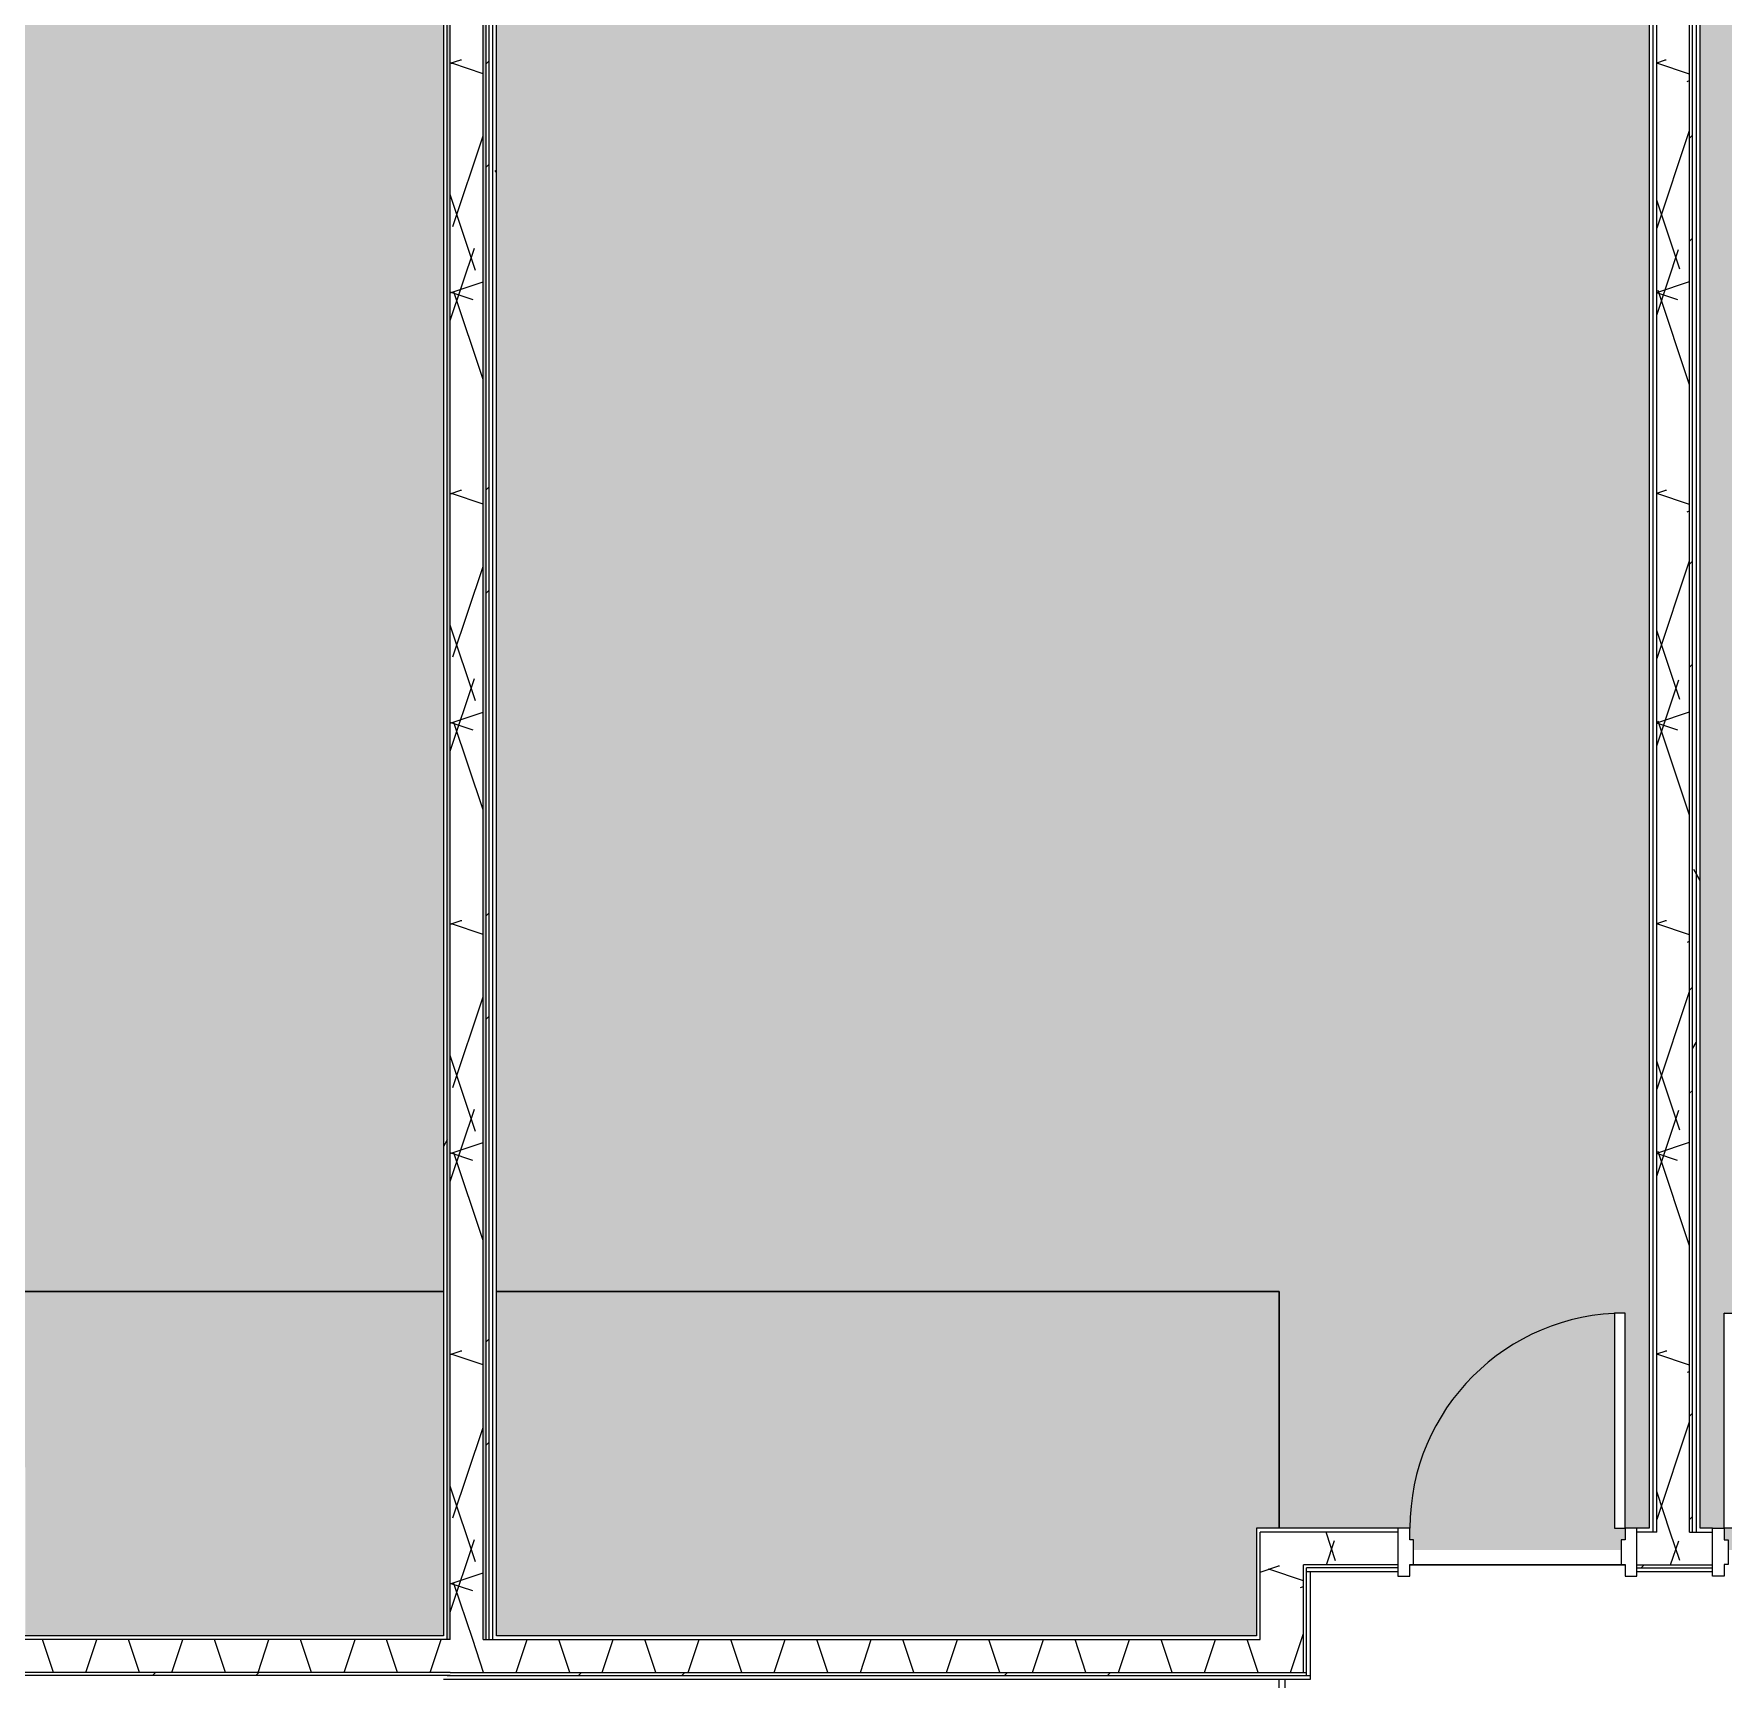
# Model space of a CAD drawing. Header units: inches. Extents: x -1558 to 1975, y 9767 to 12269.
# Drawn here: x 473.8 to 756.6, y 11718.1 to 11993.4 of the extents above; entities that cross this region are included whole.
import ezdxf

# ---------------------------------------------------------------- set-up
doc = ezdxf.new("R2010")
doc.units = ezdxf.units.IN
doc.header["$MEASUREMENT"] = 0
for name, color, linetype, lineweight in [('0-1', 7, 'Continuous', 5), ('A-AREA-PATT-1', 254, 'Continuous', 9), ('A-AREA-PATT-8', 83, 'Continuous', 9), ('A-DOOR', 31, 'Continuous', 9), ('A-DOOR-FRAM', 31, 'Continuous', 9), ('A-FLOR-1', 7, 'Continuous', 9), ('A-WALL', 113, 'Continuous', 9), ('A-WALL-PATT-1', 8, 'Continuous', 9), ('A-WALL-PATT-2', 253, 'Continuous', 9), ('A-WALL-PATT-3', 7, 'Continuous', 9), ('A-WALL-PATT-5', 111, 'Continuous', 9), ('I-WALL', 2, 'Continuous', 9), ('I-WALL-1', 1, 'Continuous', 5)]:
    doc.layers.add(name, color=color, linetype=linetype, lineweight=lineweight)
pattern_1 = [(0, (3885.564, 0), (115.2, 28.8), [4.752, -81.648, 4.752, -81.648, -460.8]), (0, (3885.564, 0), (115.2, 28.8), [-172.8, 4.752, -168.048, 4.752, -81.648, -201.6]), (0, (3885.564, 0), (115.2, 28.8), [-432, 4.752, -52.848, 4.752, -139.248]), (120, (3928.764, 14.4), (-82.54153, 85.366127), [4.752, -81.648, 4.752, -81.648, -460.8]), (120, (3928.764, 14.4), (-82.54153, 85.366127), [-172.8, 4.752, -168.048, 4.752, -81.648, -201.6]), (120, (3928.764, 14.4), (-82.54153, 85.366127), [-432, 4.752, -52.848, 4.752, -139.248]), (240, (3943.164, 72), (-32.65847, -114.166127), [4.752, -81.648, 4.752, -81.648, -460.8]), (240, (3943.164, 72), (-32.65847, -114.166127), [-172.8, 4.752, -168.048, 4.752, -81.648, -201.6]), (240, (3943.164, 72), (-32.65847, -114.166127), [-432, 4.752, -52.848, 4.752, -139.248])]
pattern_2 = [(45, (3885.564, 0), (-35.63818, 35.63818), []), (45, (3885.564, 54), (-35.63818, 35.63818), [])]
pattern_3 = [(161.57, (3887.364, 1.8), (-14.4010124, -0.0012439), [0, -102.456, 11.376, 0]), (18.43, (3883.764, 1.8), (-14.4010124, 0.0012439), [0, -102.456, 11.376, 0]), (108.43, (3887.364, 1.8), (7.1973965, -36.003153), [34.146, -79.686]), (71.57, (3883.764, 1.8), (7.1973965, 36.003153), [34.146, -79.686])]

# ---------------------------------------------------------------- blocks, each defined once
blk = doc.blocks.new('CTR - 1st Phase - Shell_rvt-1-KEY PLAN - 2ND FLOOR')
at = {"layer": 'A-FLOR-1'}
for p, q in [((-3491.77, 11782.99), (-3343.16, 11782.99)), ((-3343.16, 11782.99), (-3491.77, 11782.99)), ((-3334.29, 11782.99), (-3203.32, 11782.99)), ((-3203.32, 11782.99), (-3334.29, 11782.99)), ((-3203.32, 11782.99), (-3203.32, 11743.36)), ((-3203.32, 11743.36), (-3203.32, 11782.99)), ((-3181.44, 11737.24), (-3145.44, 11737.24)), ((-3145.44, 11737.24), (-3181.44, 11737.24)), ((-3203.32, 11647.86), (-3203.32, 11718.11)), ((-3202.37, 11718.11), (-3202.37, 11647.86))]:
    blk.add_line(p, q, dxfattribs=at)
blk = doc.blocks.new('HOLLOW METAL - UNIT DOOR-2191978-KEY PLAN - 2ND FLOOR')
at = {"layer": 'A-DOOR'}
for p, q in [((18, 39.875), (16.25, 39.875)), ((16.25, 39.875), (16.25, 3.875)), ((18, 3.875), (18, 39.875)), ((16.25, 3.875), (18, 3.875))]:
    blk.add_line(p, q, dxfattribs=at)
blk.add_arc((18, 3.875), 36, 90, 180, dxfattribs=at)
at = {"layer": 'A-DOOR-FRAM'}
for p, q in [((-18, 3.875), (-20, 3.875)), ((-20, 3.875), (-20, -4.125)), ((-18, 1.9375), (-18, 3.875)), ((18, 3.875), (18, 1.9375)), ((20, 3.875), (18, 3.875)), ((20, -4.125), (20, 3.875)), ((-17.375, 1.9375), (-18, 1.9375)), ((-17.375, -2.1875), (-17.375, 1.9375)), ((18, 1.9375), (17.375, 1.9375)), ((17.375, 1.9375), (17.375, -2.1875)), ((-18, -4.125), (-18, -2.1875)), ((-18, -2.1875), (-17.375, -2.1875)), ((17.375, -2.1875), (18, -2.1875)), ((18, -2.1875), (18, -4.125)), ((-20, -4.125), (-18, -4.125)), ((18, -4.125), (20, -4.125))]:
    blk.add_line(p, q, dxfattribs=at)
blk = doc.blocks.new('HOLLOW METAL - UNIT DOOR-2191977-KEY PLAN - 2ND FLOOR')
at = {"layer": 'A-DOOR'}
for p, q in [((16.25, -3.875), (18, -3.875)), ((16.25, -39.875), (16.25, -3.875)), ((18, -3.875), (18, -39.875)), ((18, -39.875), (16.25, -39.875))]:
    blk.add_line(p, q, dxfattribs=at)
blk.add_arc((18, -3.875), 36, 180, 270, dxfattribs=at)
at = {"layer": 'A-DOOR-FRAM'}
for p, q in [((-20, 4.125), (-18, 4.125)), ((-20, -3.875), (-20, 4.125)), ((-18, 4.125), (-18, 2.1875)), ((18, 4.125), (20, 4.125)), ((18, 2.1875), (18, 4.125)), ((20, 4.125), (20, -3.875)), ((-18, 2.1875), (-17.375, 2.1875)), ((-17.375, 2.1875), (-17.375, -1.9375)), ((17.375, 2.1875), (18, 2.1875)), ((17.375, -1.9375), (17.375, 2.1875)), ((-18, -1.9375), (-18, -3.875)), ((-17.375, -1.9375), (-18, -1.9375)), ((18, -1.9375), (17.375, -1.9375)), ((18, -3.875), (18, -1.9375)), ((-18, -3.875), (-20, -3.875)), ((20, -3.875), (18, -3.875))]:
    blk.add_line(p, q, dxfattribs=at)

msp = doc.modelspace()

# ---------------------------------------------------------------- hatches: boundary and pattern name
at = {"layer": 'A-AREA-PATT-1'}
h = msp.add_hatch(color=256, dxfattribs=at)
h.paths.add_polyline_path([(740.13, 11743.36), (738.38, 11743.36), (738.38, 11779.36), (740.13, 11779.36), (740.13, 11747.27)], flags=0)
h.paths.add_polyline_path([(551.28, 11725.36), (678.47, 11725.36), (678.47, 11743.36), (704.13, 11743.36), (704.13, 11741.43), (704.75, 11741.43), (704.75, 11739.74), (739.5, 11739.74), (739.5, 11741.43), (740.13, 11741.43), (740.13, 11743.36), (744.19, 11743.36), (744.19, 12109.71), (740.32, 12109.71), (740.32, 12087.4), (712.44, 12087.4), (712.44, 12109.71), (670.77, 12109.71), (670.77, 12113.68), (600.64, 12113.68), (600.64, 12109.71), (551.28, 12109.71), (551.28, 11727.53)], flags=0)
h = msp.add_hatch(color=256, dxfattribs=at)
h.paths.add_polyline_path([(756.75, 11743.36), (756.75, 11779.36), (758.5, 11779.36), (758.5, 11743.36), (757.38, 11743.36)], flags=0)
h.paths.add_polyline_path([(818.42, 11725.36), (945.6, 11725.36), (945.6, 12109.71), (784.44, 12109.71), (784.44, 12087.4), (756.57, 12087.4), (756.57, 12109.71), (752.69, 12109.71), (752.69, 11743.36), (756.75, 11743.36), (756.75, 11741.43), (757.38, 11741.43), (757.38, 11739.74), (792.13, 11739.74), (792.13, 11741.43), (792.75, 11741.43), (792.75, 11743.36), (818.42, 11743.36), (818.42, 11727.53)], flags=0)
at = {"layer": 'A-AREA-PATT-8'}
h = msp.add_hatch(color=256, dxfattribs=at)
h.paths.add_polyline_path([(477.81, 11725.36), (542.4, 11725.36), (542.4, 12109.71), (397.78, 12109.71), (397.78, 12087.4), (369.9, 12087.4), (369.9, 12109.71), (33.72, 12109.6), (33.72, 11965.19), (29.75, 11965.19), (29.75, 11895.06), (33.72, 11895.06), (33.72, 11754.44), (383.89, 11754.44), (383.89, 11753.56), (392.04, 11753.56), (392.04, 11751.63), (392.67, 11751.63), (392.67, 11749.94), (427.42, 11750.06), (427.42, 11751.63), (428.04, 11751.63), (428.04, 11753.56), (472.41, 11753.56), (472.41, 11725.36)], flags=0)
h.paths.add_polyline_path([(393.79, 11753.56), (392.04, 11753.69), (392.04, 11789.56), (393.79, 11789.56), (393.79, 11767.01)], flags=0)
at = {"layer": 'A-WALL-PATT-1'}
h = msp.add_hatch(dxfattribs=at)
h.set_pattern_fill('FP_23', color=256, style=0, pattern_type=2)
h.set_pattern_definition(pattern_2)
h.paths.add_polyline_path([(549.53, 11724.74), (550.03, 11724.74), (550.03, 12110.34), (549.53, 12110.34), (549.53, 11725.24)], flags=0)
at = {"layer": 'A-WALL-PATT-2'}
h = msp.add_hatch(dxfattribs=at)
h.set_pattern_fill('FP_5', color=256, style=0, pattern_type=2)
h.set_pattern_definition(pattern_3)
h.paths.add_polyline_path([(549.03, 11724.74), (549.03, 12110.34), (543.53, 12110.34), (543.53, 11724.74), (547.89, 11724.74)], flags=0)
at = {"layer": 'A-WALL-PATT-3'}
h = msp.add_hatch(dxfattribs=at)
h.set_pattern_fill('FP_1', color=256, style=0, pattern_type=2)
h.set_pattern_definition(pattern_1)
h.paths.add_polyline_path([(543.03, 11724.74), (543.03, 12110.34), (542.4, 12110.34), (542.4, 11724.74)], flags=0)
h = msp.add_hatch(dxfattribs=at)
h.set_pattern_fill('FP_1', color=256, style=0, pattern_type=2)
h.set_pattern_definition(pattern_1)
h.paths.add_polyline_path([(551.28, 11725.36), (551.28, 12110.34), (550.65, 12110.34), (550.65, 11725.36)], flags=0)
at = {"layer": 'A-WALL-PATT-5'}
h = msp.add_hatch(dxfattribs=at)
h.set_pattern_fill('FP_5', color=256, style=0, pattern_type=2)
h.set_pattern_definition(pattern_3)
h.paths.add_polyline_path([(750.94, 11742.74), (750.94, 12110.34), (745.44, 12110.34), (745.44, 11742.74)], flags=0)
h = msp.add_hatch(dxfattribs=at)
h.set_pattern_fill('FP_23', color=256, style=0, pattern_type=2)
h.set_pattern_definition(pattern_2)
h.paths.add_polyline_path([(750.94, 11742.74), (751.44, 11742.74), (751.44, 12110.34), (750.94, 12110.34), (750.94, 11743.36)], flags=0)
h = msp.add_hatch(dxfattribs=at)
h.set_pattern_fill('FP_1', color=256, style=0, pattern_type=2)
h.set_pattern_definition(pattern_1)
h.paths.add_polyline_path([(751.44, 11742.74), (752.07, 11742.74), (752.07, 12110.34), (751.44, 12110.34), (751.44, 11743.36)], flags=0)
h = msp.add_hatch(dxfattribs=at)
h.set_pattern_fill('FP_1', color=256, style=0, pattern_type=2)
h.set_pattern_definition(pattern_1)
h.paths.add_polyline_path([(752.69, 11743.36), (752.69, 12110.34), (752.07, 12110.34), (752.07, 11743.36)], flags=0)
h = msp.add_hatch(dxfattribs=at)
h.set_pattern_fill('FP_5', color=256, style=0, pattern_type=2)
h.set_pattern_definition(pattern_3)
h.paths.add_polyline_path([(686.34, 11719.24), (686.34, 11742.74), (679.09, 11742.74), (679.09, 11719.24), (683.19, 11719.24)], flags=0)
h = msp.add_hatch(dxfattribs=at)
h.set_pattern_fill('FP_5', color=256, style=0, pattern_type=2)
h.set_pattern_definition(pattern_3)
h.paths.add_polyline_path([(686.34, 11737.24), (702.13, 11737.3), (702.13, 11742.74), (686.34, 11742.74)], flags=0)
h.paths.add_polyline_path([(742.13, 11737.24), (745.44, 11737.4), (745.44, 11742.74), (742.13, 11742.74), (742.13, 11737.3)], flags=0)
h = msp.add_hatch(dxfattribs=at)
h.set_pattern_fill('FP_5', color=256, style=0, pattern_type=2)
h.set_pattern_definition(pattern_3)
h.paths.add_polyline_path([(794.75, 11737.24), (810.54, 11737.24), (810.54, 11742.74), (794.75, 11742.74), (794.75, 11737.3)], flags=0)
h.paths.add_polyline_path([(754.75, 11737.24), (754.75, 11742.74), (745.44, 11742.74), (745.44, 11737.24)], flags=0)
h = msp.add_hatch(dxfattribs=at)
h.set_pattern_fill('FP_23', color=256, style=0, pattern_type=2)
h.set_pattern_definition(pattern_2)
h.paths.add_polyline_path([(744.82, 11736.74), (745.44, 11736.74), (745.44, 11737.24), (742.13, 11737.24), (742.13, 11736.74), (744.38, 11736.74)], flags=0)
h.paths.add_polyline_path([(687.49, 11736.74), (702.13, 11736.74), (702.13, 11737.24), (686.84, 11737.24), (686.89, 11736.74), (687.47, 11736.74)], flags=0)
h = msp.add_hatch(dxfattribs=at)
h.set_pattern_fill('FP_23', color=256, style=0, pattern_type=2)
h.set_pattern_definition(pattern_2)
h.paths.add_polyline_path([(752.07, 11736.74), (754.75, 11736.74), (754.75, 11737.24), (745.44, 11737.24), (745.44, 11736.74), (751.44, 11736.74)], flags=0)
h.paths.add_polyline_path([(810.04, 11736.74), (810.01, 11737.24), (794.75, 11737.24), (794.75, 11736.74), (810.02, 11736.74)], flags=0)
h = msp.add_hatch(dxfattribs=at)
h.set_pattern_fill('FP_5', color=256, style=0, pattern_type=2)
h.set_pattern_definition(pattern_3)
h.paths.add_polyline_path([(522.56, 11719.24), (543.53, 11719.24), (543.53, 11724.74), (466.28, 11724.74), (466.28, 11719.24), (488.78, 11719.24)], flags=0)
h = msp.add_hatch(dxfattribs=at)
h.set_pattern_fill('FP_5', color=256, style=0, pattern_type=2)
h.set_pattern_definition(pattern_3)
h.paths.add_polyline_path([(678.47, 11719.24), (679.09, 11719.24), (679.09, 11724.74), (543.53, 11724.74), (543.53, 11719.24), (623.88, 11719.24)], flags=0)
h = msp.add_hatch(dxfattribs=at)
h.set_pattern_fill('FP_23', color=256, style=0, pattern_type=2)
h.set_pattern_definition(pattern_2)
h.paths.add_polyline_path([(542.4, 11718.74), (543.53, 11718.74), (543.53, 11719.24), (465.78, 11719.24), (465.78, 11718.74), (539.44, 11718.74)], flags=0)
h = msp.add_hatch(dxfattribs=at)
h.set_pattern_fill('FP_23', color=256, style=0, pattern_type=2)
h.set_pattern_definition(pattern_2)
h.paths.add_polyline_path([(686.34, 11718.74), (686.84, 11718.74), (686.84, 11719.24), (543.53, 11719.24), (543.53, 11718.74), (686.33, 11718.74)], flags=0)
at = {"layer": 'I-WALL-1'}
for points in [[(543.53, 11724.74), (543.53, 12110.34), (543.03, 12110.34), (543.03, 11724.74)], [(549.53, 11724.74), (549.53, 12110.34), (549.03, 12110.34), (549.03, 11724.74)]]:
    msp.add_hatch(color=256, dxfattribs=at).paths.add_polyline_path(points, flags=0)

# ---------------------------------------------------------------- linework, layer by layer
at = {"layer": 'A-WALL'}
for p, q in [((543.03, 11724.74), (543.03, 12110.34)), ((543.53, 11724.74), (543.53, 12110.34)), ((549.03, 11724.74), (549.03, 12110.34)), ((549.53, 11724.74), (549.53, 12110.34)), ((550.03, 11724.74), (550.03, 12110.34)), ((550.65, 11724.74), (550.65, 12110.34)), ((744.82, 11742.74), (744.82, 12110.34)), ((745.44, 11742.74), (745.44, 12110.34)), ((750.94, 11742.74), (750.94, 12110.34)), ((751.44, 11742.74), (751.44, 12110.34)), ((752.07, 11742.74), (752.07, 12110.34)), ((702.13, 11742.74), (679.09, 11742.74)), ((679.09, 11724.74), (679.09, 11742.74)), ((745.44, 11742.74), (742.13, 11742.74)), ((750.94, 11742.74), (754.75, 11742.74)), ((702.13, 11737.24), (686.34, 11737.24)), ((686.34, 11719.24), (686.34, 11737.24)), ((702.13, 11736.74), (686.84, 11736.74)), ((686.84, 11718.74), (686.84, 11736.74)), ((686.84, 11736.11), (687.47, 11736.11)), ((742.13, 11737.24), (754.75, 11737.24)), ((742.13, 11736.74), (754.75, 11736.74)), ((543.53, 11724.74), (471.78, 11724.74)), ((549.03, 11724.74), (679.09, 11724.74)), ((543.53, 11719.24), (466.28, 11719.24)), ((543.53, 11719.24), (686.84, 11719.24)), ((543.53, 11718.74), (465.78, 11718.74)), ((543.03, 11718.74), (687.47, 11718.74))]:
    msp.add_line(p, q, dxfattribs=at)
at = {"layer": 'I-WALL'}
for p, q in [((542.4, 12110.34), (542.4, 11725.36)), ((551.28, 11725.36), (551.28, 12110.34)), ((744.19, 12110.34), (744.19, 11743.36)), ((752.69, 11743.36), (752.69, 12110.34)), ((702.13, 11743.36), (678.47, 11743.36)), ((678.47, 11743.36), (678.47, 11725.36)), ((744.19, 11743.36), (742.13, 11743.36)), ((754.75, 11743.36), (752.69, 11743.36)), ((687.47, 11736.11), (702.13, 11736.11)), ((687.47, 11718.11), (687.47, 11736.11)), ((742.13, 11736.11), (754.75, 11736.11)), ((542.4, 11725.36), (472.41, 11725.36)), ((678.47, 11725.36), (551.28, 11725.36)), ((542.4, 11718.11), (687.47, 11718.11))]:
    msp.add_line(p, q, dxfattribs=at)

# ---------------------------------------------------------------- block references
at = {"layer": '0-1'}
msp.add_blockref('CTR - 1st Phase - Shell_rvt-1-KEY PLAN - 2ND FLOOR', (3885.56, 0), dxfattribs=at)
at = {"layer": 'A-DOOR'}
msp.add_blockref('HOLLOW METAL - UNIT DOOR-2191978-KEY PLAN - 2ND FLOOR', (722.13, 11739.49), dxfattribs=at)
at = {"layer": 'A-DOOR', "rotation": 180}
msp.add_blockref('HOLLOW METAL - UNIT DOOR-2191977-KEY PLAN - 2ND FLOOR', (774.75, 11739.49), dxfattribs=at)

doc.saveas('drawing.dxf')
